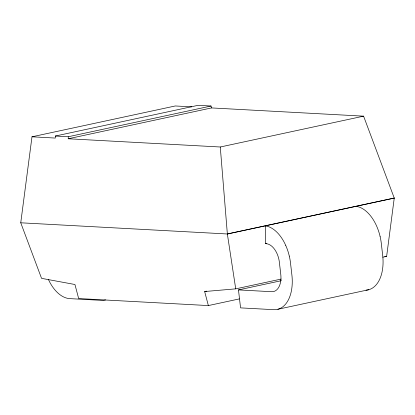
<?xml version="1.0" encoding="UTF-8"?>
<svg xmlns="http://www.w3.org/2000/svg" width="415" height="415" viewBox="0 0 415 415"><rect width="100%" height="100%" fill="white"/><g stroke="black" fill="none" stroke-linecap="round" stroke-linejoin="round"><path stroke-width="0.62" d="M382.843 257.201L386.63 256.387L394.25 198.069L363.587 116.159L211.536 107.926L211.033 106.017L198.116 105.317L55.351 136.037L55.304 138.065L31.986 136.8L20.75 222.793L41.547 278.346L74.949 284.508L78.658 298.551L208.361 305.575L239.372 298.904M363.587 116.159L220.272 146.998L68.216 138.766L68.267 136.737L211.033 106.017M281.188 279.077L235.725 288.856L227.358 233.982L394.25 198.069L227.358 233.982L20.75 222.793M31.986 136.8L175.301 105.965L191.689 106.852M68.216 138.766L211.536 107.926M285.733 245.405A36.489 21.777 77.9 0 0 273.952 229.656A36.442 21.746 77.9 0 0 268.329 226.585L265.403 225.859L265.517 243.657L266.778 243.387M105.586 299.889L103.065 300.434L69.824 298.634A36.478 21.772 77.9 0 1 48.405 279.451M208.361 305.575L204.657 291.532L206.551 291.123M289.312 256.112A36.38 21.71 77.9 0 1 290.49 262.866L291.885 274.943A36.38 21.71 77.9 0 1 292.269 281.655A36.442 21.746 77.9 0 1 291.138 292.108A36.478 21.772 77.9 0 1 273.801 309.673L240.56 307.878L238.48 289.909L281.36 280.68M277.894 309.263L368.702 289.727M384.726 256.558L386.63 256.387M204.657 291.532L235.725 288.856M55.351 136.037L68.267 136.737M265.517 243.657L266.165 243.693A18.244 10.889 77.9 0 1 276.987 253.534A18.374 10.966 77.9 0 1 278.18 256.683A18.333 10.94 77.9 0 1 278.781 258.887A18.187 10.857 77.9 0 1 279.368 262.264L280.763 274.336A18.187 10.857 77.9 0 1 280.934 276.587A18.333 10.94 77.9 0 1 280.862 279.86A18.374 10.966 77.9 0 1 280.39 282.921A18.244 10.889 77.9 0 1 271.721 291.709L238.48 289.909M356.205 206.322L359.131 207.049A36.442 21.746 77.9 0 1 364.759 210.12A36.489 21.777 77.9 0 1 380.124 236.586M220.272 146.998L227.358 233.982M365.994 290.142A36.478 21.772 77.9 0 0 383.024 264.298A36.427 21.741 77.9 0 0 382.687 255.401L381.292 243.33A36.427 21.741 77.9 0 0 380.119 236.576M285.717 245.384A36.442 21.746 77.9 0 1 289.296 256.091"/></g></svg>
